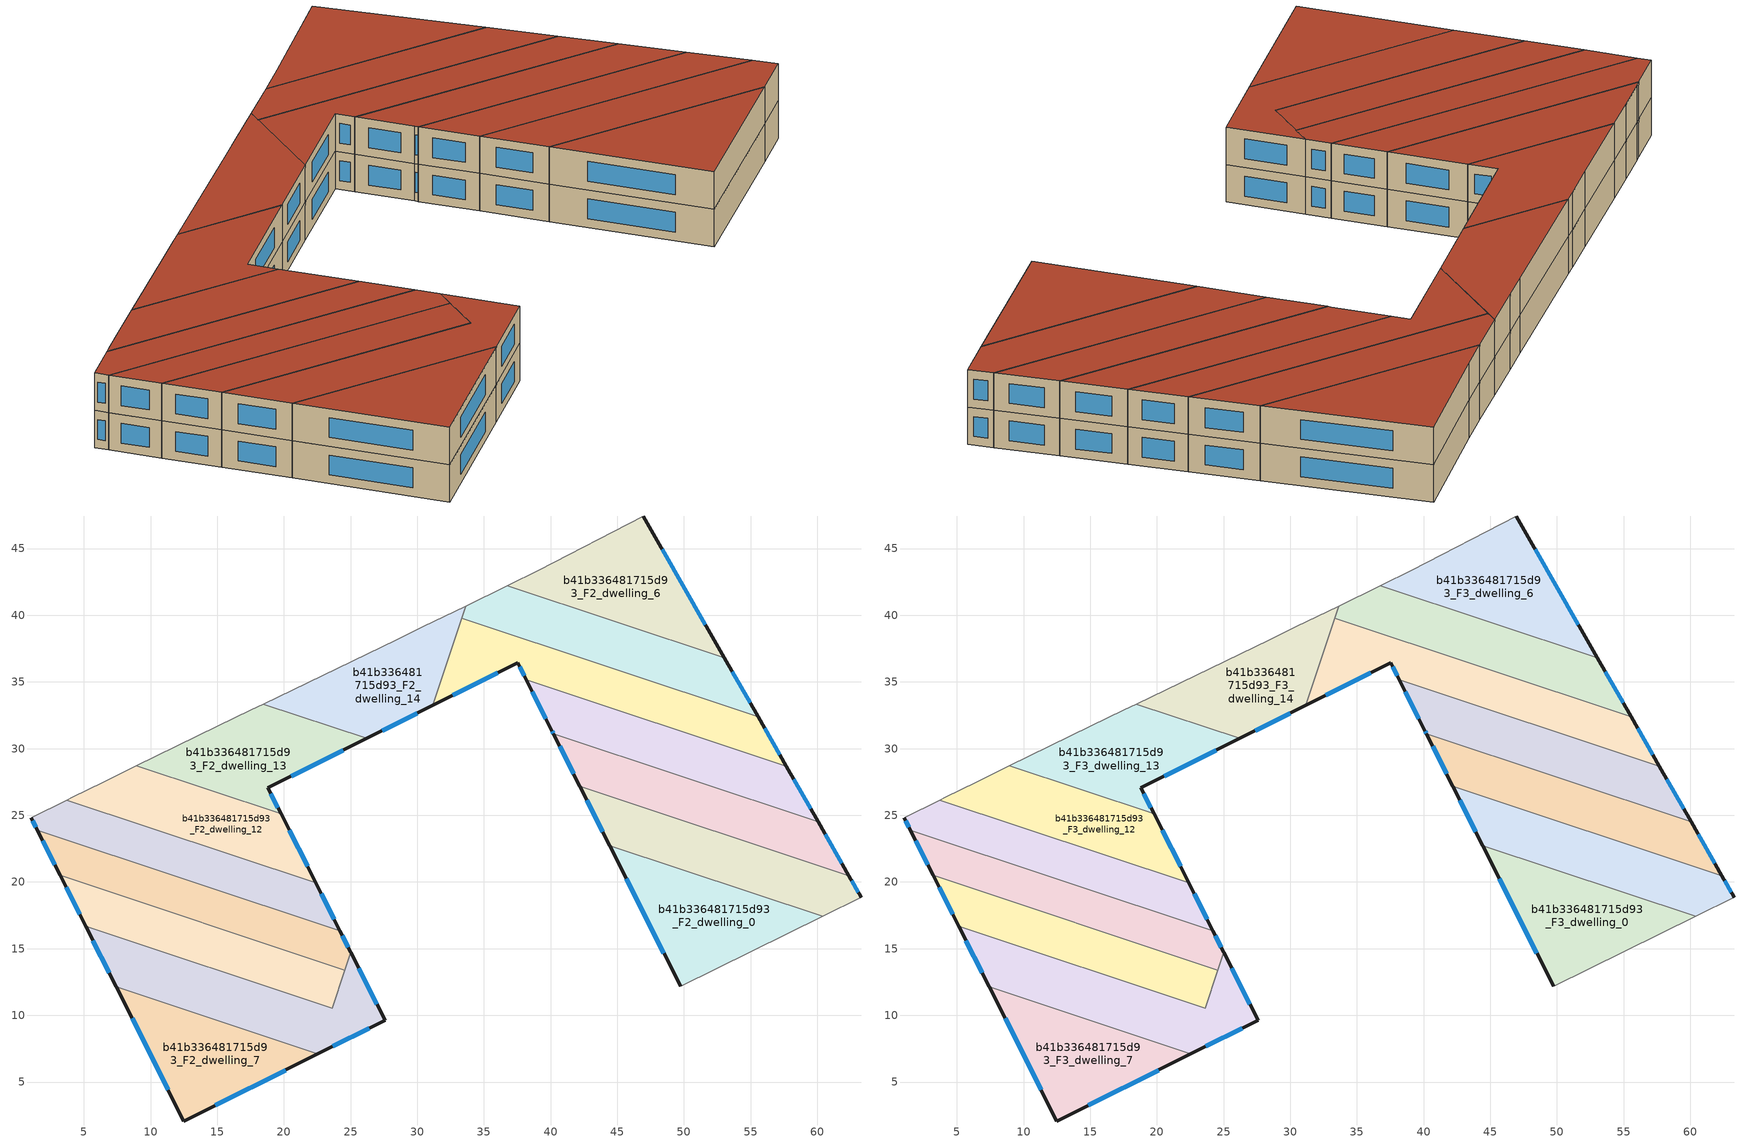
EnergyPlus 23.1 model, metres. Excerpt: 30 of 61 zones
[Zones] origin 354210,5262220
b41b336481715d93_F2_dwelling_0
 floor to b41b336481715d93_F1_dwelling_0 (EU_floor_Construction): 60.39,17.42 49.75,12.18 44.44,22.72 z6
 wall outside (EU_wall_Construction): 44.44,22.72 49.75,12.18 z6:9
 wall adiabatic (EU_wall_Construction): 49.75,12.18 60.39,17.42 z6:9
 wall to b41b336481715d93_F2_dwelling_1 (EU_wall_Construction): 60.39,17.42 44.44,22.72 z6:9
 window (EU_Window_Construction): 45.68,20.25 48.5,14.65 z6.7:8.3
b41b336481715d93_F2_dwelling_1
 floor to b41b336481715d93_F1_dwelling_1 (EU_floor_Construction): 62.37,20.48 63.3,18.86 60.39,17.42 44.44,22.72 42.19,27.18 z6
 wall outside (EU_wall_Construction): 42.19,27.18 44.44,22.72 / 63.3,18.86 62.37,20.48 z6:9
 wall to b41b336481715d93_F2_dwelling_2 (EU_wall_Construction): 62.37,20.48 42.19,27.18 z6:9
 wall adiabatic (EU_wall_Construction): 60.39,17.42 63.3,18.86 z6:9
 window (EU_Window_Construction): 42.72,26.13 43.91,23.77 / 63.08,19.24 62.59,20.1 z6.7:8.3
b41b336481715d93_F2_dwelling_10
 floor to b41b336481715d93_F1_dwelling_10 (EU_floor_Construction): 24.19,16.36 25.02,14.72 24.57,13.4 3.22,20.49 1.51,23.89 z6
 wall outside (EU_wall_Construction): 1.51,23.89 3.22,20.49 / 25.02,14.72 24.19,16.36 z6:9
 wall to b41b336481715d93_F2_dwelling_11 (EU_wall_Construction): 24.19,16.36 1.51,23.89 z6:9
 wall to b41b336481715d93_F2_dwelling_9 (EU_wall_Construction): 3.22,20.49 24.57,13.4 z6:9
 wall to b41b336481715d93_F2_dwelling_8 (EU_wall_Construction): 24.57,13.4 25.02,14.72 z6:9
 window (EU_Window_Construction): 1.91,23.09 2.82,21.29 / 24.82,15.11 24.38,15.98 z6.7:8.3
b41b336481715d93_F2_dwelling_11
 floor to b41b336481715d93_F1_dwelling_11 (EU_floor_Construction): 22.38,19.95 24.19,16.36 1.51,23.89 1.05,24.8 3.72,26.15 z6
 wall outside (EU_wall_Construction): 24.19,16.36 22.38,19.95 / 1.05,24.8 1.51,23.89 z6:9
 wall adiabatic (EU_wall_Construction): 3.72,26.15 1.05,24.8 z6:9
 wall to b41b336481715d93_F2_dwelling_12 (EU_wall_Construction): 22.38,19.95 3.72,26.15 z6:9
 window (EU_Window_Construction): 23.77,17.2 22.81,19.11 / 1.16,24.59 1.4,24.11 z6.7:8.3
b41b336481715d93_F2_dwelling_12
 floor to b41b336481715d93_F1_dwelling_12 (EU_floor_Construction): 19.79,25.1 22.38,19.95 3.72,26.15 4.12,26.35 6.44,27.49 8.94,28.71 z6
 wall outside (EU_wall_Construction): 22.38,19.95 19.79,25.1 z6:9
 wall adiabatic (EU_wall_Construction): 8.94,28.71 6.44,27.49 4.12,26.35 3.72,26.15 z6:9
 wall to b41b336481715d93_F2_dwelling_13 (EU_wall_Construction): 19.79,25.1 8.94,28.71 z6:9
 window (EU_Window_Construction): 21.77,21.16 20.4,23.89 z6.7:8.3
b41b336481715d93_F2_dwelling_13
 floor to b41b336481715d93_F1_dwelling_13 (EU_floor_Construction): 26.2,30.76 18.8,27.06 19.79,25.1 8.94,28.71 15.02,31.66 17.57,32.91 18.46,33.34 z6
 wall outside (EU_wall_Construction): 19.79,25.1 18.8,27.06 26.2,30.76 z6:9
 wall adiabatic (EU_wall_Construction): 18.46,33.34 17.57,32.91 15.02,31.66 8.94,28.71 z6:9
 wall to b41b336481715d93_F2_dwelling_14 (EU_wall_Construction): 26.2,30.76 18.46,33.34 z6:9
 window (EU_Window_Construction): 20.54,27.93 24.46,29.9 / 19.55,25.56 19.03,26.6 z6.7:8.3
b41b336481715d93_F2_dwelling_14
 floor to b41b336481715d93_F1_dwelling_14 (EU_floor_Construction): 33.64,40.69 31.17,33.25 26.2,30.76 18.46,33.34 28.44,38.16 30.41,39.13 z6
 wall outside (EU_wall_Construction): 26.2,30.76 31.17,33.25 z6:9
 wall adiabatic (EU_wall_Construction): 33.64,40.69 30.41,39.13 28.44,38.16 18.46,33.34 z6:9
 wall to b41b336481715d93_F2_dwelling_4 (EU_wall_Construction): 31.17,33.25 33.33,39.77 z6:9
 wall to b41b336481715d93_F2_dwelling_5 (EU_wall_Construction): 33.33,39.77 33.64,40.69 z6:9
 window (EU_Window_Construction): 27.36,31.35 30,32.67 z6.7:8.3
b41b336481715d93_F2_dwelling_2
 floor to b41b336481715d93_F1_dwelling_2 (EU_floor_Construction): 60.07,24.51 62.37,20.48 42.19,27.18 40.22,31.1 z6
 wall outside (EU_wall_Construction): 40.22,31.1 42.19,27.18 / 62.37,20.48 60.07,24.51 z6:9
 wall to b41b336481715d93_F2_dwelling_3 (EU_wall_Construction): 60.07,24.51 40.22,31.1 z6:9
 window (EU_Window_Construction): 40.68,30.18 41.73,28.1 / 61.83,21.42 60.61,23.56 z6.7:8.3
b41b336481715d93_F2_dwelling_3
 floor to b41b336481715d93_F1_dwelling_3 (EU_floor_Construction): 57.67,28.69 60.07,24.51 40.22,31.1 40.09,31.35 38.17,35.17 z6
 wall outside (EU_wall_Construction): 60.07,24.51 57.67,28.69 / 38.17,35.17 40.09,31.35 40.22,31.1 z6:9
 wall to b41b336481715d93_F2_dwelling_4 (EU_wall_Construction): 57.67,28.69 38.17,35.17 z6:9
 window (EU_Window_Construction): 59.5,25.49 58.23,27.71 / 40.12,31.29 40.19,31.16 / 38.62,34.27 39.64,32.25 z6.7:8.3
b41b336481715d93_F2_dwelling_4
 floor to b41b336481715d93_F1_dwelling_4 (EU_floor_Construction): 55.56,32.39 57.67,28.69 38.17,35.17 37.53,36.44 31.17,33.25 33.33,39.77 z6
 wall outside (EU_wall_Construction): 57.67,28.69 55.56,32.39 / 31.17,33.25 37.53,36.44 38.17,35.17 z6:9
 wall to b41b336481715d93_F2_dwelling_5 (EU_wall_Construction): 55.56,32.39 33.33,39.77 z6:9
 window (EU_Window_Construction): 57.18,29.56 56.05,31.52 / 37.68,36.14 38.02,35.46 / 32.66,34 36.03,35.69 z6.7:8.3
b41b336481715d93_F2_dwelling_5
 floor to b41b336481715d93_F1_dwelling_5 (EU_floor_Construction): 53.03,36.8 55.56,32.39 33.33,39.77 33.64,40.69 36.75,42.21 z6
 wall outside (EU_wall_Construction): 55.56,32.39 53.03,36.8 z6:9
 wall adiabatic (EU_wall_Construction): 36.75,42.21 33.64,40.69 z6:9
 wall to b41b336481715d93_F2_dwelling_6 (EU_wall_Construction): 53.03,36.8 36.75,42.21 z6:9
 window (EU_Window_Construction): 54.96,33.42 53.62,35.76 z6.7:8.3
b41b336481715d93_F2_dwelling_6
 floor to b41b336481715d93_F1_dwelling_6 (EU_floor_Construction): 46.93,47.44 53.03,36.8 36.75,42.21 36.84,42.25 39.09,43.39 z6
 wall outside (EU_wall_Construction): 53.03,36.8 46.93,47.44 z6:9
 wall adiabatic (EU_wall_Construction): 46.93,47.44 39.09,43.39 36.84,42.25 36.75,42.21 z6:9
 window (EU_Window_Construction): 51.6,39.3 48.37,44.94 z6.7:8.3
b41b336481715d93_F2_dwelling_7
 floor to b41b336481715d93_F1_dwelling_7 (EU_floor_Construction): 22.49,7.13 22.47,7.07 12.5,2.08 7.43,12.13 z6
 wall outside (EU_wall_Construction): 7.43,12.13 12.5,2.08 22.47,7.07 z6:9
 wall to b41b336481715d93_F2_dwelling_8 (EU_wall_Construction): 22.47,7.07 22.49,7.13 7.43,12.13 z6:9
 window (EU_Window_Construction): 14.84,3.25 20.13,5.9 / 8.62,9.77 11.31,4.44 z6.7:8.3
b41b336481715d93_F2_dwelling_8
 floor to b41b336481715d93_F1_dwelling_8 (EU_floor_Construction): 25.02,14.72 27.58,9.63 22.47,7.07 22.49,7.13 7.43,12.13 5.15,16.67 23.62,10.54 z6
 wall outside (EU_wall_Construction): 5.15,16.67 7.43,12.13 / 22.47,7.07 27.58,9.63 25.02,14.72 z6:9
 wall to b41b336481715d93_F2_dwelling_9 (EU_wall_Construction): 24.57,13.4 23.62,10.54 5.15,16.67 z6:9
 window (EU_Window_Construction): 5.68,15.6 6.9,13.2 / 26.98,10.82 25.62,13.53 / 23.67,7.67 26.38,9.03 z6.7:8.3
b41b336481715d93_F2_dwelling_9
 floor to b41b336481715d93_F1_dwelling_9 (EU_floor_Construction): 24.57,13.4 23.62,10.54 5.15,16.67 3.22,20.49 z6
 wall outside (EU_wall_Construction): 3.22,20.49 5.15,16.67 z6:9
 window (EU_Window_Construction): 3.67,19.59 4.69,17.57 z6.7:8.3
b41b336481715d93_F3_dwelling_0
 floor to b41b336481715d93_F2_dwelling_0 (EU_floor_Construction): 60.39,17.42 49.75,12.18 44.44,22.72 z9
 wall outside (EU_wall_Construction): 44.44,22.72 49.75,12.18 z9:12
 wall adiabatic (EU_wall_Construction): 49.75,12.18 60.39,17.42 z9:12
 wall to b41b336481715d93_F3_dwelling_1 (EU_wall_Construction): 60.39,17.42 44.44,22.72 z9:12
 window (EU_Window_Construction): 45.68,20.25 48.5,14.65 z9.7:11.3
 roof outside (EU_roof_Construction): 60.39,17.42 44.44,22.72 49.75,12.18 z12
b41b336481715d93_F3_dwelling_1
 floor to b41b336481715d93_F2_dwelling_1 (EU_floor_Construction): 62.37,20.48 63.3,18.86 60.39,17.42 44.44,22.72 42.19,27.18 z9
 wall outside (EU_wall_Construction): 42.19,27.18 44.44,22.72 / 63.3,18.86 62.37,20.48 z9:12
 wall to b41b336481715d93_F3_dwelling_2 (EU_wall_Construction): 62.37,20.48 42.19,27.18 z9:12
 wall adiabatic (EU_wall_Construction): 60.39,17.42 63.3,18.86 z9:12
 window (EU_Window_Construction): 42.72,26.13 43.91,23.77 / 63.08,19.24 62.59,20.1 z9.7:11.3
 roof outside (EU_roof_Construction): 63.3,18.86 62.37,20.48 42.19,27.18 44.44,22.72 60.39,17.42 z12
b41b336481715d93_F3_dwelling_10
 floor to b41b336481715d93_F2_dwelling_10 (EU_floor_Construction): 24.19,16.36 25.02,14.72 24.57,13.4 3.22,20.49 1.51,23.89 z9
 wall outside (EU_wall_Construction): 1.51,23.89 3.22,20.49 / 25.02,14.72 24.19,16.36 z9:12
 wall to b41b336481715d93_F3_dwelling_11 (EU_wall_Construction): 24.19,16.36 1.51,23.89 z9:12
 wall to b41b336481715d93_F3_dwelling_9 (EU_wall_Construction): 3.22,20.49 24.57,13.4 z9:12
 wall to b41b336481715d93_F3_dwelling_8 (EU_wall_Construction): 24.57,13.4 25.02,14.72 z9:12
 window (EU_Window_Construction): 1.91,23.09 2.82,21.29 / 24.82,15.11 24.38,15.98 z9.7:11.3
 roof outside (EU_roof_Construction): 24.57,13.4 25.02,14.72 24.19,16.36 1.51,23.89 3.22,20.49 z12
b41b336481715d93_F3_dwelling_11
 floor to b41b336481715d93_F2_dwelling_11 (EU_floor_Construction): 22.38,19.95 24.19,16.36 1.51,23.89 1.05,24.8 3.72,26.15 z9
 wall outside (EU_wall_Construction): 24.19,16.36 22.38,19.95 / 1.05,24.8 1.51,23.89 z9:12
 wall adiabatic (EU_wall_Construction): 3.72,26.15 1.05,24.8 z9:12
 wall to b41b336481715d93_F3_dwelling_12 (EU_wall_Construction): 22.38,19.95 3.72,26.15 z9:12
 window (EU_Window_Construction): 23.77,17.2 22.81,19.11 / 1.16,24.59 1.4,24.11 z9.7:11.3
 roof outside (EU_roof_Construction): 24.19,16.36 22.38,19.95 3.72,26.15 1.05,24.8 1.51,23.89 z12
b41b336481715d93_F3_dwelling_12
 floor to b41b336481715d93_F2_dwelling_12 (EU_floor_Construction): 19.79,25.1 22.38,19.95 3.72,26.15 4.12,26.35 6.44,27.49 8.94,28.71 z9
 wall outside (EU_wall_Construction): 22.38,19.95 19.79,25.1 z9:12
 wall adiabatic (EU_wall_Construction): 8.94,28.71 6.44,27.49 4.12,26.35 3.72,26.15 z9:12
 wall to b41b336481715d93_F3_dwelling_13 (EU_wall_Construction): 19.79,25.1 8.94,28.71 z9:12
 window (EU_Window_Construction): 21.77,21.16 20.4,23.89 z9.7:11.3
 roof outside (EU_roof_Construction): 22.38,19.95 19.79,25.1 8.94,28.71 6.44,27.49 4.12,26.35 3.72,26.15 z12
b41b336481715d93_F3_dwelling_13
 floor to b41b336481715d93_F2_dwelling_13 (EU_floor_Construction): 26.2,30.76 18.8,27.06 19.79,25.1 8.94,28.71 15.02,31.66 17.57,32.91 18.46,33.34 z9
 wall outside (EU_wall_Construction): 19.79,25.1 18.8,27.06 26.2,30.76 z9:12
 wall adiabatic (EU_wall_Construction): 18.46,33.34 17.57,32.91 15.02,31.66 8.94,28.71 z9:12
 wall to b41b336481715d93_F3_dwelling_14 (EU_wall_Construction): 26.2,30.76 18.46,33.34 z9:12
 window (EU_Window_Construction): 20.54,27.93 24.46,29.9 / 19.55,25.56 19.03,26.6 z9.7:11.3
 roof outside (EU_roof_Construction): 26.2,30.76 18.46,33.34 17.57,32.91 15.02,31.66 8.94,28.71 19.79,25.1 18.8,27.06 z12
b41b336481715d93_F3_dwelling_14
 floor to b41b336481715d93_F2_dwelling_14 (EU_floor_Construction): 33.64,40.69 31.17,33.25 26.2,30.76 18.46,33.34 28.44,38.16 30.41,39.13 z9
 wall outside (EU_wall_Construction): 26.2,30.76 31.17,33.25 z9:12
 wall adiabatic (EU_wall_Construction): 33.64,40.69 30.41,39.13 28.44,38.16 18.46,33.34 z9:12
 wall to b41b336481715d93_F3_dwelling_4 (EU_wall_Construction): 31.17,33.25 33.33,39.77 z9:12
 wall to b41b336481715d93_F3_dwelling_5 (EU_wall_Construction): 33.33,39.77 33.64,40.69 z9:12
 window (EU_Window_Construction): 27.36,31.35 30,32.67 z9.7:11.3
 roof outside (EU_roof_Construction): 31.17,33.25 33.64,40.69 30.41,39.13 28.44,38.16 18.46,33.34 26.2,30.76 z12
b41b336481715d93_F3_dwelling_2
 floor to b41b336481715d93_F2_dwelling_2 (EU_floor_Construction): 60.07,24.51 62.37,20.48 42.19,27.18 40.22,31.1 z9
 wall outside (EU_wall_Construction): 40.22,31.1 42.19,27.18 / 62.37,20.48 60.07,24.51 z9:12
 wall to b41b336481715d93_F3_dwelling_3 (EU_wall_Construction): 60.07,24.51 40.22,31.1 z9:12
 window (EU_Window_Construction): 40.68,30.18 41.73,28.1 / 61.83,21.42 60.61,23.56 z9.7:11.3
 roof outside (EU_roof_Construction): 62.37,20.48 60.07,24.51 40.22,31.1 42.19,27.18 z12
b41b336481715d93_F3_dwelling_3
 floor to b41b336481715d93_F2_dwelling_3 (EU_floor_Construction): 57.67,28.69 60.07,24.51 40.22,31.1 40.09,31.35 38.17,35.17 z9
 wall outside (EU_wall_Construction): 60.07,24.51 57.67,28.69 / 38.17,35.17 40.09,31.35 40.22,31.1 z9:12
 wall to b41b336481715d93_F3_dwelling_4 (EU_wall_Construction): 57.67,28.69 38.17,35.17 z9:12
 window (EU_Window_Construction): 59.5,25.49 58.23,27.71 / 40.12,31.29 40.19,31.16 / 38.62,34.27 39.64,32.25 z9.7:11.3
 roof outside (EU_roof_Construction): 60.07,24.51 57.67,28.69 38.17,35.17 40.09,31.35 40.22,31.1 z12
b41b336481715d93_F3_dwelling_4
 floor to b41b336481715d93_F2_dwelling_4 (EU_floor_Construction): 55.56,32.39 57.67,28.69 38.17,35.17 37.53,36.44 31.17,33.25 33.33,39.77 z9
 wall outside (EU_wall_Construction): 57.67,28.69 55.56,32.39 / 31.17,33.25 37.53,36.44 38.17,35.17 z9:12
 wall to b41b336481715d93_F3_dwelling_5 (EU_wall_Construction): 55.56,32.39 33.33,39.77 z9:12
 window (EU_Window_Construction): 57.18,29.56 56.05,31.52 / 37.68,36.14 38.02,35.46 / 32.66,34 36.03,35.69 z9.7:11.3
 roof outside (EU_roof_Construction): 57.67,28.69 55.56,32.39 33.33,39.77 31.17,33.25 37.53,36.44 38.17,35.17 z12
b41b336481715d93_F3_dwelling_5
 floor to b41b336481715d93_F2_dwelling_5 (EU_floor_Construction): 53.03,36.8 55.56,32.39 33.33,39.77 33.64,40.69 36.75,42.21 z9
 wall outside (EU_wall_Construction): 55.56,32.39 53.03,36.8 z9:12
 wall adiabatic (EU_wall_Construction): 36.75,42.21 33.64,40.69 z9:12
 wall to b41b336481715d93_F3_dwelling_6 (EU_wall_Construction): 53.03,36.8 36.75,42.21 z9:12
 window (EU_Window_Construction): 54.96,33.42 53.62,35.76 z9.7:11.3
 roof outside (EU_roof_Construction): 55.56,32.39 53.03,36.8 36.75,42.21 33.64,40.69 33.33,39.77 z12
b41b336481715d93_F3_dwelling_6
 floor to b41b336481715d93_F2_dwelling_6 (EU_floor_Construction): 46.93,47.44 53.03,36.8 36.75,42.21 36.84,42.25 39.09,43.39 z9
 wall outside (EU_wall_Construction): 53.03,36.8 46.93,47.44 z9:12
 wall adiabatic (EU_wall_Construction): 46.93,47.44 39.09,43.39 36.84,42.25 36.75,42.21 z9:12
 window (EU_Window_Construction): 51.6,39.3 48.37,44.94 z9.7:11.3
 roof outside (EU_roof_Construction): 53.03,36.8 46.93,47.44 39.09,43.39 36.84,42.25 36.75,42.21 z12
b41b336481715d93_F3_dwelling_7
 floor to b41b336481715d93_F2_dwelling_7 (EU_floor_Construction): 22.49,7.13 22.47,7.07 12.5,2.08 7.43,12.13 z9
 wall outside (EU_wall_Construction): 7.43,12.13 12.5,2.08 22.47,7.07 z9:12
 wall to b41b336481715d93_F3_dwelling_8 (EU_wall_Construction): 22.47,7.07 22.49,7.13 7.43,12.13 z9:12
 window (EU_Window_Construction): 14.84,3.25 20.13,5.9 / 8.62,9.77 11.31,4.44 z9.7:11.3
 roof outside (EU_roof_Construction): 22.47,7.07 22.49,7.13 7.43,12.13 12.5,2.08 z12
b41b336481715d93_F3_dwelling_8
 floor to b41b336481715d93_F2_dwelling_8 (EU_floor_Construction): 25.02,14.72 27.58,9.63 22.47,7.07 22.49,7.13 7.43,12.13 5.15,16.67 23.62,10.54 z9
 wall outside (EU_wall_Construction): 5.15,16.67 7.43,12.13 / 22.47,7.07 27.58,9.63 25.02,14.72 z9:12
 wall to b41b336481715d93_F3_dwelling_9 (EU_wall_Construction): 24.57,13.4 23.62,10.54 5.15,16.67 z9:12
 window (EU_Window_Construction): 5.68,15.6 6.9,13.2 / 26.98,10.82 25.62,13.53 / 23.67,7.67 26.38,9.03 z9.7:11.3
 roof outside (EU_roof_Construction): 27.58,9.63 25.02,14.72 23.62,10.54 5.15,16.67 7.43,12.13 22.49,7.13 22.47,7.07 z12
b41b336481715d93_F3_dwelling_9
 floor to b41b336481715d93_F2_dwelling_9 (EU_floor_Construction): 24.57,13.4 23.62,10.54 5.15,16.67 3.22,20.49 z9
 wall outside (EU_wall_Construction): 3.22,20.49 5.15,16.67 z9:12
 window (EU_Window_Construction): 3.67,19.59 4.69,17.57 z9.7:11.3
 roof outside (EU_roof_Construction): 23.62,10.54 24.57,13.4 3.22,20.49 5.15,16.67 z12
[Building]
EU S2 Campaign: North Axis=0; Terrain=City; Solar Distribution=FullExterior
[Site:Location]
Budapest.Ferenc.Liszt.Intl.AP: Latitude=47.437; Longitude=19.256; Time Zone=1; Elevation=185
[SizingPeriod:WeatherFileDays]
AnnualSizingPeriod: Begin Month=1; Begin Day of Month=1; End Month=12; End Day of Month=31; Day of Week for Start Day=Monday; Use Weather File Daylight Saving Period=No; Use Weather File Rain and Snow Indicators=No
[MATERIAL]
EU_InternalMass_Material: Roughness=MediumRough; Thickness=0.1; Conductivity=1; Density=1800; Specific Heat=900; Thermal Absorptance=0.9; Solar Absorptance=0.7; Visible Absorptance=0.7
[MATERIAL:NOMASS] Roughness=MediumRough; Thermal Absorptance=0.9; Solar Absorptance=0.7; Visible Absorptance=0.7
Name | Thermal Resistance
EU_wall_NoMass | 0.832559
EU_roof_NoMass | 1.39638
EU_floor_NoMass | 0.872794
[WINDOWMATERIAL:SIMPLEGLAZINGSYSTEM]
EU_Window_SimpleGlazing: UFactor=2.79869; Solar Heat Gain Coefficient=0.75; Visible Transmittance=0.75
[CONSTRUCTION]
EU_wall_Construction: EU_wall_NoMass
EU_roof_Construction: EU_roof_NoMass
EU_floor_Construction: EU_floor_NoMass
EU_Window_Construction: EU_Window_SimpleGlazing
EU_InternalMass_Construction: EU_InternalMass_Material
[ZONE] Type=1; Multiplier=1; Ceiling Height=autocalculate; Floor Area=autocalculate; Part of Total Floor Area=Yes
Name | Volume
b41b336481715d93_F2_dwelling_0; b41b336481715d93_F3_dwelling_0 | 210.137
b41b336481715d93_F2_dwelling_1; b41b336481715d93_F3_dwelling_1 | 210.14
b41b336481715d93_F2_dwelling_10; b41b336481715d93_F3_dwelling_10 | 189.986
b41b336481715d93_F2_dwelling_11; b41b336481715d93_F3_dwelling_11 | 189.987
b41b336481715d93_F2_dwelling_12; b41b336481715d93_F3_dwelling_12 | 190.003
b41b336481715d93_F2_dwelling_13; b41b336481715d93_F3_dwelling_13 | 189.977
b41b336481715d93_F2_dwelling_14; b41b336481715d93_F3_dwelling_14 | 189.974
b41b336481715d93_F2_dwelling_2; b41b336481715d93_F3_dwelling_2 | 196.024
b41b336481715d93_F2_dwelling_3; b41b336481715d93_F3_dwelling_3 | 199.901
b41b336481715d93_F2_dwelling_4; b41b336481715d93_F3_dwelling_4 | 234.462
b41b336481715d93_F2_dwelling_5; b41b336481715d93_F3_dwelling_5 | 210.145
b41b336481715d93_F2_dwelling_6; b41b336481715d93_F3_dwelling_6 | 210.114
b41b336481715d93_F2_dwelling_7; b41b336481715d93_F3_dwelling_7 | 189.992
b41b336481715d93_F2_dwelling_8; b41b336481715d93_F3_dwelling_8 | 238.947
b41b336481715d93_F2_dwelling_9; b41b336481715d93_F3_dwelling_9 | 189.936
[INTERNALMASS] Construction=EU_InternalMass_Construction
Name | Zone or ZoneList | Surface Area
b41b336481715d93_F2_dwelling_0_EU_InternalMass | b41b336481715d93_F2_dwelling_0 | 70.0459
b41b336481715d93_F2_dwelling_1_EU_InternalMass | b41b336481715d93_F2_dwelling_1 | 70.0467
b41b336481715d93_F2_dwelling_2_EU_InternalMass | b41b336481715d93_F2_dwelling_2 | 65.3373
b41b336481715d93_F2_dwelling_3_EU_InternalMass | b41b336481715d93_F2_dwelling_3 | 66.638
b41b336481715d93_F2_dwelling_4_EU_InternalMass | b41b336481715d93_F2_dwelling_4 | 78.155
b41b336481715d93_F2_dwelling_5_EU_InternalMass | b41b336481715d93_F2_dwelling_5 | 70.0484
b41b336481715d93_F2_dwelling_6_EU_InternalMass | b41b336481715d93_F2_dwelling_6 | 70.0379
b41b336481715d93_F2_dwelling_7_EU_InternalMass | b41b336481715d93_F2_dwelling_7 | 63.3308
b41b336481715d93_F2_dwelling_8_EU_InternalMass | b41b336481715d93_F2_dwelling_8 | 79.6493
b41b336481715d93_F2_dwelling_9_EU_InternalMass | b41b336481715d93_F2_dwelling_9 | 63.3121
b41b336481715d93_F2_dwelling_10_EU_InternalMass | b41b336481715d93_F2_dwelling_10 | 63.3287
b41b336481715d93_F2_dwelling_11_EU_InternalMass | b41b336481715d93_F2_dwelling_11 | 63.3291
b41b336481715d93_F2_dwelling_12_EU_InternalMass | b41b336481715d93_F2_dwelling_12 | 63.3341
b41b336481715d93_F2_dwelling_13_EU_InternalMass | b41b336481715d93_F2_dwelling_13 | 63.326
b41b336481715d93_F2_dwelling_14_EU_InternalMass | b41b336481715d93_F2_dwelling_14 | 63.3246
b41b336481715d93_F3_dwelling_0_EU_InternalMass | b41b336481715d93_F3_dwelling_0 | 70.0459
b41b336481715d93_F3_dwelling_1_EU_InternalMass | b41b336481715d93_F3_dwelling_1 | 70.0467
b41b336481715d93_F3_dwelling_2_EU_InternalMass | b41b336481715d93_F3_dwelling_2 | 65.3373
b41b336481715d93_F3_dwelling_3_EU_InternalMass | b41b336481715d93_F3_dwelling_3 | 66.638
b41b336481715d93_F3_dwelling_4_EU_InternalMass | b41b336481715d93_F3_dwelling_4 | 78.155
b41b336481715d93_F3_dwelling_5_EU_InternalMass | b41b336481715d93_F3_dwelling_5 | 70.0484
b41b336481715d93_F3_dwelling_6_EU_InternalMass | b41b336481715d93_F3_dwelling_6 | 70.0379
b41b336481715d93_F3_dwelling_7_EU_InternalMass | b41b336481715d93_F3_dwelling_7 | 63.3308
b41b336481715d93_F3_dwelling_8_EU_InternalMass | b41b336481715d93_F3_dwelling_8 | 79.6493
b41b336481715d93_F3_dwelling_9_EU_InternalMass | b41b336481715d93_F3_dwelling_9 | 63.3121
b41b336481715d93_F3_dwelling_10_EU_InternalMass | b41b336481715d93_F3_dwelling_10 | 63.3287
b41b336481715d93_F3_dwelling_11_EU_InternalMass | b41b336481715d93_F3_dwelling_11 | 63.3291
b41b336481715d93_F3_dwelling_12_EU_InternalMass | b41b336481715d93_F3_dwelling_12 | 63.3341
b41b336481715d93_F3_dwelling_13_EU_InternalMass | b41b336481715d93_F3_dwelling_13 | 63.326
b41b336481715d93_F3_dwelling_14_EU_InternalMass | b41b336481715d93_F3_dwelling_14 | 63.3246
[OTHEREQUIPMENT] Fuel Type=Electricity; Design Level Calculation Method=Watts/Area; Power per Zone Floor Area=1; Fraction Latent=0; Fraction Radiant=0; Fraction Lost=0; Carbon Dioxide Generation Rate=0; EndUse Subcategory=EU_Step8_InternalGains
Name | Zone or ZoneList or Space or SpaceList | Schedule
EU_Step8_InternalGain_b41b336481715d93_F2_dwelling_0_f000 | b41b336481715d93_F2_dwelling_0 | EU_Step8_GainSchedule_b41b336481715d93_F2_dwelling_0_f000
EU_Step8_InternalGain_b41b336481715d93_F2_dwelling_1_f000 | b41b336481715d93_F2_dwelling_1 | EU_Step8_GainSchedule_b41b336481715d93_F2_dwelling_1_f000
EU_Step8_InternalGain_b41b336481715d93_F2_dwelling_2_f000 | b41b336481715d93_F2_dwelling_2 | EU_Step8_GainSchedule_b41b336481715d93_F2_dwelling_2_f000
EU_Step8_InternalGain_b41b336481715d93_F2_dwelling_3_f000 | b41b336481715d93_F2_dwelling_3 | EU_Step8_GainSchedule_b41b336481715d93_F2_dwelling_3_f000
EU_Step8_InternalGain_b41b336481715d93_F2_dwelling_4_f000 | b41b336481715d93_F2_dwelling_4 | EU_Step8_GainSchedule_b41b336481715d93_F2_dwelling_4_f000
EU_Step8_InternalGain_b41b336481715d93_F2_dwelling_5_f000 | b41b336481715d93_F2_dwelling_5 | EU_Step8_GainSchedule_b41b336481715d93_F2_dwelling_5_f000
EU_Step8_InternalGain_b41b336481715d93_F2_dwelling_6_f000 | b41b336481715d93_F2_dwelling_6 | EU_Step8_GainSchedule_b41b336481715d93_F2_dwelling_6_f000
EU_Step8_InternalGain_b41b336481715d93_F2_dwelling_7_f000 | b41b336481715d93_F2_dwelling_7 | EU_Step8_GainSchedule_b41b336481715d93_F2_dwelling_7_f000
EU_Step8_InternalGain_b41b336481715d93_F2_dwelling_8_f000 | b41b336481715d93_F2_dwelling_8 | EU_Step8_GainSchedule_b41b336481715d93_F2_dwelling_8_f000
EU_Step8_InternalGain_b41b336481715d93_F2_dwelling_9_f000 | b41b336481715d93_F2_dwelling_9 | EU_Step8_GainSchedule_b41b336481715d93_F2_dwelling_9_f000
EU_Step8_InternalGain_b41b336481715d93_F2_dwelling_10_f000 | b41b336481715d93_F2_dwelling_10 | EU_Step8_GainSchedule_b41b336481715d93_F2_dwelling_10_f000
EU_Step8_InternalGain_b41b336481715d93_F2_dwelling_11_f000 | b41b336481715d93_F2_dwelling_11 | EU_Step8_GainSchedule_b41b336481715d93_F2_dwelling_11_f000
EU_Step8_InternalGain_b41b336481715d93_F2_dwelling_12_f000 | b41b336481715d93_F2_dwelling_12 | EU_Step8_GainSchedule_b41b336481715d93_F2_dwelling_12_f000
EU_Step8_InternalGain_b41b336481715d93_F2_dwelling_13_f000 | b41b336481715d93_F2_dwelling_13 | EU_Step8_GainSchedule_b41b336481715d93_F2_dwelling_13_f000
EU_Step8_InternalGain_b41b336481715d93_F2_dwelling_14_f000 | b41b336481715d93_F2_dwelling_14 | EU_Step8_GainSchedule_b41b336481715d93_F2_dwelling_14_f000
EU_Step8_InternalGain_b41b336481715d93_F3_dwelling_0_f000 | b41b336481715d93_F3_dwelling_0 | EU_Step8_GainSchedule_b41b336481715d93_F3_dwelling_0_f000
EU_Step8_InternalGain_b41b336481715d93_F3_dwelling_1_f000 | b41b336481715d93_F3_dwelling_1 | EU_Step8_GainSchedule_b41b336481715d93_F3_dwelling_1_f000
EU_Step8_InternalGain_b41b336481715d93_F3_dwelling_2_f000 | b41b336481715d93_F3_dwelling_2 | EU_Step8_GainSchedule_b41b336481715d93_F3_dwelling_2_f000
EU_Step8_InternalGain_b41b336481715d93_F3_dwelling_3_f000 | b41b336481715d93_F3_dwelling_3 | EU_Step8_GainSchedule_b41b336481715d93_F3_dwelling_3_f000
EU_Step8_InternalGain_b41b336481715d93_F3_dwelling_4_f000 | b41b336481715d93_F3_dwelling_4 | EU_Step8_GainSchedule_b41b336481715d93_F3_dwelling_4_f000
EU_Step8_InternalGain_b41b336481715d93_F3_dwelling_5_f000 | b41b336481715d93_F3_dwelling_5 | EU_Step8_GainSchedule_b41b336481715d93_F3_dwelling_5_f000
EU_Step8_InternalGain_b41b336481715d93_F3_dwelling_6_f000 | b41b336481715d93_F3_dwelling_6 | EU_Step8_GainSchedule_b41b336481715d93_F3_dwelling_6_f000
EU_Step8_InternalGain_b41b336481715d93_F3_dwelling_7_f000 | b41b336481715d93_F3_dwelling_7 | EU_Step8_GainSchedule_b41b336481715d93_F3_dwelling_7_f000
EU_Step8_InternalGain_b41b336481715d93_F3_dwelling_8_f000 | b41b336481715d93_F3_dwelling_8 | EU_Step8_GainSchedule_b41b336481715d93_F3_dwelling_8_f000
EU_Step8_InternalGain_b41b336481715d93_F3_dwelling_9_f000 | b41b336481715d93_F3_dwelling_9 | EU_Step8_GainSchedule_b41b336481715d93_F3_dwelling_9_f000
EU_Step8_InternalGain_b41b336481715d93_F3_dwelling_10_f000 | b41b336481715d93_F3_dwelling_10 | EU_Step8_GainSchedule_b41b336481715d93_F3_dwelling_10_f000
EU_Step8_InternalGain_b41b336481715d93_F3_dwelling_11_f000 | b41b336481715d93_F3_dwelling_11 | EU_Step8_GainSchedule_b41b336481715d93_F3_dwelling_11_f000
EU_Step8_InternalGain_b41b336481715d93_F3_dwelling_12_f000 | b41b336481715d93_F3_dwelling_12 | EU_Step8_GainSchedule_b41b336481715d93_F3_dwelling_12_f000
EU_Step8_InternalGain_b41b336481715d93_F3_dwelling_13_f000 | b41b336481715d93_F3_dwelling_13 | EU_Step8_GainSchedule_b41b336481715d93_F3_dwelling_13_f000
EU_Step8_InternalGain_b41b336481715d93_F3_dwelling_14_f000 | b41b336481715d93_F3_dwelling_14 | EU_Step8_GainSchedule_b41b336481715d93_F3_dwelling_14_f000
[ZONEVENTILATION:DESIGNFLOWRATE] Schedule=EU_AlwaysOn; Design Flow Rate Calculation Method=AirChanges/Hour; Air Changes per Hour=0.475469; Ventilation Type=Natural; Fan Pressure Rise=0; Fan Total Efficiency=1; Constant Term Coefficient=1; Temperature Term Coefficient=0; Velocity Term Coefficient=0; Velocity Squared Term Coefficient=0; Minimum Indoor Temperature=-100; Maximum Indoor Temperature=100; Delta Temperature=-100; Minimum Outdoor Temperature=-100; Maximum Outdoor Temperature=100; Maximum Wind Speed=40
Name | Zone or ZoneList or Space or SpaceList
EU_ConstantAir_b41b336481715d93_F2_dwelling_0 | b41b336481715d93_F2_dwelling_0
EU_ConstantAir_b41b336481715d93_F2_dwelling_1 | b41b336481715d93_F2_dwelling_1
EU_ConstantAir_b41b336481715d93_F2_dwelling_2 | b41b336481715d93_F2_dwelling_2
EU_ConstantAir_b41b336481715d93_F2_dwelling_3 | b41b336481715d93_F2_dwelling_3
EU_ConstantAir_b41b336481715d93_F2_dwelling_4 | b41b336481715d93_F2_dwelling_4
EU_ConstantAir_b41b336481715d93_F2_dwelling_5 | b41b336481715d93_F2_dwelling_5
EU_ConstantAir_b41b336481715d93_F2_dwelling_6 | b41b336481715d93_F2_dwelling_6
EU_ConstantAir_b41b336481715d93_F2_dwelling_7 | b41b336481715d93_F2_dwelling_7
EU_ConstantAir_b41b336481715d93_F2_dwelling_8 | b41b336481715d93_F2_dwelling_8
EU_ConstantAir_b41b336481715d93_F2_dwelling_9 | b41b336481715d93_F2_dwelling_9
EU_ConstantAir_b41b336481715d93_F2_dwelling_10 | b41b336481715d93_F2_dwelling_10
EU_ConstantAir_b41b336481715d93_F2_dwelling_11 | b41b336481715d93_F2_dwelling_11
EU_ConstantAir_b41b336481715d93_F2_dwelling_12 | b41b336481715d93_F2_dwelling_12
EU_ConstantAir_b41b336481715d93_F2_dwelling_13 | b41b336481715d93_F2_dwelling_13
EU_ConstantAir_b41b336481715d93_F2_dwelling_14 | b41b336481715d93_F2_dwelling_14
EU_ConstantAir_b41b336481715d93_F3_dwelling_0 | b41b336481715d93_F3_dwelling_0
EU_ConstantAir_b41b336481715d93_F3_dwelling_1 | b41b336481715d93_F3_dwelling_1
EU_ConstantAir_b41b336481715d93_F3_dwelling_2 | b41b336481715d93_F3_dwelling_2
EU_ConstantAir_b41b336481715d93_F3_dwelling_3 | b41b336481715d93_F3_dwelling_3
EU_ConstantAir_b41b336481715d93_F3_dwelling_4 | b41b336481715d93_F3_dwelling_4
EU_ConstantAir_b41b336481715d93_F3_dwelling_5 | b41b336481715d93_F3_dwelling_5
EU_ConstantAir_b41b336481715d93_F3_dwelling_6 | b41b336481715d93_F3_dwelling_6
EU_ConstantAir_b41b336481715d93_F3_dwelling_7 | b41b336481715d93_F3_dwelling_7
EU_ConstantAir_b41b336481715d93_F3_dwelling_8 | b41b336481715d93_F3_dwelling_8
EU_ConstantAir_b41b336481715d93_F3_dwelling_9 | b41b336481715d93_F3_dwelling_9
EU_ConstantAir_b41b336481715d93_F3_dwelling_10 | b41b336481715d93_F3_dwelling_10
EU_ConstantAir_b41b336481715d93_F3_dwelling_11 | b41b336481715d93_F3_dwelling_11
EU_ConstantAir_b41b336481715d93_F3_dwelling_12 | b41b336481715d93_F3_dwelling_12
EU_ConstantAir_b41b336481715d93_F3_dwelling_13 | b41b336481715d93_F3_dwelling_13
EU_ConstantAir_b41b336481715d93_F3_dwelling_14 | b41b336481715d93_F3_dwelling_14
[HVACTEMPLATE:THERMOSTAT] Constant Heating Setpoint=20; Constant Cooling Setpoint=50
EU_HeatOnly_b41b336481715d93_F0_dwelling_0; EU_HeatOnly_b41b336481715d93_F0_dwelling_1; EU_HeatOnly_b41b336481715d93_F0_dwelling_2; EU_HeatOnly_b41b336481715d93_F0_dwelling_3; EU_HeatOnly_b41b336481715d93_F0_dwelling_4; EU_HeatOnly_b41b336481715d93_F0_dwelling_5; EU_HeatOnly_b41b336481715d93_F0_dwelling_6; EU_HeatOnly_b41b336481715d93_F0_dwelling_7; EU_HeatOnly_b41b336481715d93_F0_dwelling_8; EU_HeatOnly_b41b336481715d93_F0_dwelling_9; EU_HeatOnly_b41b336481715d93_F0_dwelling_10; EU_HeatOnly_b41b336481715d93_F0_dwelling_11; EU_HeatOnly_b41b336481715d93_F0_dwelling_12; EU_HeatOnly_b41b336481715d93_F0_dwelling_13; EU_HeatOnly_b41b336481715d93_F0_dwelling_14; EU_HeatOnly_b41b336481715d93_F0_dwelling_15; EU_HeatOnly_b41b336481715d93_F1_dwelling_0; EU_HeatOnly_b41b336481715d93_F1_dwelling_1; EU_HeatOnly_b41b336481715d93_F1_dwelling_2; EU_HeatOnly_b41b336481715d93_F1_dwelling_3; EU_HeatOnly_b41b336481715d93_F1_dwelling_4; EU_HeatOnly_b41b336481715d93_F1_dwelling_5; EU_HeatOnly_b41b336481715d93_F1_dwelling_6; EU_HeatOnly_b41b336481715d93_F1_dwelling_7; EU_HeatOnly_b41b336481715d93_F1_dwelling_8; EU_HeatOnly_b41b336481715d93_F1_dwelling_9; EU_HeatOnly_b41b336481715d93_F1_dwelling_10; EU_HeatOnly_b41b336481715d93_F1_dwelling_11; EU_HeatOnly_b41b336481715d93_F1_dwelling_12; EU_HeatOnly_b41b336481715d93_F1_dwelling_13; EU_HeatOnly_b41b336481715d93_F1_dwelling_14; EU_HeatOnly_b41b336481715d93_F2_dwelling_0; EU_HeatOnly_b41b336481715d93_F2_dwelling_1; EU_HeatOnly_b41b336481715d93_F2_dwelling_2; EU_HeatOnly_b41b336481715d93_F2_dwelling_3; EU_HeatOnly_b41b336481715d93_F2_dwelling_4; EU_HeatOnly_b41b336481715d93_F2_dwelling_5; EU_HeatOnly_b41b336481715d93_F2_dwelling_6; EU_HeatOnly_b41b336481715d93_F2_dwelling_7; EU_HeatOnly_b41b336481715d93_F2_dwelling_8; EU_HeatOnly_b41b336481715d93_F2_dwelling_9; EU_HeatOnly_b41b336481715d93_F2_dwelling_10; EU_HeatOnly_b41b336481715d93_F2_dwelling_11; EU_HeatOnly_b41b336481715d93_F2_dwelling_12; EU_HeatOnly_b41b336481715d93_F2_dwelling_13; EU_HeatOnly_b41b336481715d93_F2_dwelling_14; EU_HeatOnly_b41b336481715d93_F3_dwelling_0; EU_HeatOnly_b41b336481715d93_F3_dwelling_1; EU_HeatOnly_b41b336481715d93_F3_dwelling_2; EU_HeatOnly_b41b336481715d93_F3_dwelling_3; EU_HeatOnly_b41b336481715d93_F3_dwelling_4; EU_HeatOnly_b41b336481715d93_F3_dwelling_5; EU_HeatOnly_b41b336481715d93_F3_dwelling_6; EU_HeatOnly_b41b336481715d93_F3_dwelling_7; EU_HeatOnly_b41b336481715d93_F3_dwelling_8; EU_HeatOnly_b41b336481715d93_F3_dwelling_9; EU_HeatOnly_b41b336481715d93_F3_dwelling_10; EU_HeatOnly_b41b336481715d93_F3_dwelling_11; EU_HeatOnly_b41b336481715d93_F3_dwelling_12; EU_HeatOnly_b41b336481715d93_F3_dwelling_13; EU_HeatOnly_b41b336481715d93_F3_dwelling_14
[HVACTEMPLATE:ZONE:IDEALLOADSAIRSYSTEM] System Availability Schedule=EU_AlwaysOn; Maximum Heating Supply Air Temperature=50; Minimum Cooling Supply Air Temperature=13; Maximum Heating Supply Air Humidity Ratio=0.0156; Minimum Cooling Supply Air Humidity Ratio=0.0077; Heating Limit=NoLimit; Cooling Limit=NoLimit; Heating Availability Schedule=EU_AlwaysOn; Cooling Availability Schedule=EU_CoolingOff; Dehumidification Control Type=ConstantSensibleHeatRatio; Cooling Sensible Heat Ratio=0.7; Dehumidification Setpoint=60; Humidification Control Type=None; Humidification Setpoint=30; Outdoor Air Method=None; Outdoor Air Flow Rate per Person=0.00944; Outdoor Air Flow Rate per Zone Floor Area=0; Outdoor Air Flow Rate per Zone=0; Demand Controlled Ventilation Type=None; Outdoor Air Economizer Type=NoEconomizer; Heat Recovery Type=None; Sensible Heat Recovery Effectiveness=0.7; Latent Heat Recovery Effectiveness=0.65
Name | Template Thermostat
b41b336481715d93_F2_dwelling_0 | EU_HeatOnly_b41b336481715d93_F2_dwelling_0
b41b336481715d93_F2_dwelling_1 | EU_HeatOnly_b41b336481715d93_F2_dwelling_1
b41b336481715d93_F2_dwelling_2 | EU_HeatOnly_b41b336481715d93_F2_dwelling_2
b41b336481715d93_F2_dwelling_3 | EU_HeatOnly_b41b336481715d93_F2_dwelling_3
b41b336481715d93_F2_dwelling_4 | EU_HeatOnly_b41b336481715d93_F2_dwelling_4
b41b336481715d93_F2_dwelling_5 | EU_HeatOnly_b41b336481715d93_F2_dwelling_5
b41b336481715d93_F2_dwelling_6 | EU_HeatOnly_b41b336481715d93_F2_dwelling_6
b41b336481715d93_F2_dwelling_7 | EU_HeatOnly_b41b336481715d93_F2_dwelling_7
b41b336481715d93_F2_dwelling_8 | EU_HeatOnly_b41b336481715d93_F2_dwelling_8
b41b336481715d93_F2_dwelling_9 | EU_HeatOnly_b41b336481715d93_F2_dwelling_9
b41b336481715d93_F2_dwelling_10 | EU_HeatOnly_b41b336481715d93_F2_dwelling_10
b41b336481715d93_F2_dwelling_11 | EU_HeatOnly_b41b336481715d93_F2_dwelling_11
b41b336481715d93_F2_dwelling_12 | EU_HeatOnly_b41b336481715d93_F2_dwelling_12
b41b336481715d93_F2_dwelling_13 | EU_HeatOnly_b41b336481715d93_F2_dwelling_13
b41b336481715d93_F2_dwelling_14 | EU_HeatOnly_b41b336481715d93_F2_dwelling_14
b41b336481715d93_F3_dwelling_0 | EU_HeatOnly_b41b336481715d93_F3_dwelling_0
b41b336481715d93_F3_dwelling_1 | EU_HeatOnly_b41b336481715d93_F3_dwelling_1
b41b336481715d93_F3_dwelling_2 | EU_HeatOnly_b41b336481715d93_F3_dwelling_2
b41b336481715d93_F3_dwelling_3 | EU_HeatOnly_b41b336481715d93_F3_dwelling_3
b41b336481715d93_F3_dwelling_4 | EU_HeatOnly_b41b336481715d93_F3_dwelling_4
b41b336481715d93_F3_dwelling_5 | EU_HeatOnly_b41b336481715d93_F3_dwelling_5
b41b336481715d93_F3_dwelling_6 | EU_HeatOnly_b41b336481715d93_F3_dwelling_6
b41b336481715d93_F3_dwelling_7 | EU_HeatOnly_b41b336481715d93_F3_dwelling_7
b41b336481715d93_F3_dwelling_8 | EU_HeatOnly_b41b336481715d93_F3_dwelling_8
b41b336481715d93_F3_dwelling_9 | EU_HeatOnly_b41b336481715d93_F3_dwelling_9
b41b336481715d93_F3_dwelling_10 | EU_HeatOnly_b41b336481715d93_F3_dwelling_10
b41b336481715d93_F3_dwelling_11 | EU_HeatOnly_b41b336481715d93_F3_dwelling_11
b41b336481715d93_F3_dwelling_12 | EU_HeatOnly_b41b336481715d93_F3_dwelling_12
b41b336481715d93_F3_dwelling_13 | EU_HeatOnly_b41b336481715d93_F3_dwelling_13
b41b336481715d93_F3_dwelling_14 | EU_HeatOnly_b41b336481715d93_F3_dwelling_14
[SIZING:ZONE] Zone Cooling Design Supply Air Temperature Input Method=SupplyAirTemperature; Zone Cooling Design Supply Air Temperature=13; Zone Heating Design Supply Air Temperature Input Method=SupplyAirTemperature; Zone Heating Design Supply Air Temperature=50; Zone Cooling Design Supply Air Humidity Ratio=0.008; Zone Heating Design Supply Air Humidity Ratio=0.008; Cooling Design Air Flow Method=DesignDay; Cooling Design Air Flow Rate=0; Cooling Minimum Air Flow per Zone Floor Area=0.000762; Cooling Minimum Air Flow=0; Cooling Minimum Air Flow Fraction=0.2; Heating Design Air Flow Method=DesignDay; Heating Design Air Flow Rate=0; Heating Maximum Air Flow per Zone Floor Area=0.002032; Heating Maximum Air Flow=0.141576; Heating Maximum Air Flow Fraction=0.3; Account for Dedicated Outdoor Air System=No; Dedicated Outdoor Air System Control Strategy=NeutralSupplyAir; Dedicated Outdoor Air Low Setpoint Temperature for Design=autosize; Dedicated Outdoor Air High Setpoint Temperature for Design=autosize; Zone Load Sizing Method=Sensible Load Only No Latent Load; Zone Latent Cooling Design Supply Air Humidity Ratio Input Method=HumidityRatioDifference; Zone Cooling Design Supply Air Humidity Ratio Difference=0.005; Zone Latent Heating Design Supply Air Humidity Ratio Input Method=HumidityRatioDifference; Zone Humidification Design Supply Air Humidity Ratio Difference=0.005
b41b336481715d93_F2_dwelling_0; b41b336481715d93_F2_dwelling_1; b41b336481715d93_F2_dwelling_2; b41b336481715d93_F2_dwelling_3; b41b336481715d93_F2_dwelling_4; b41b336481715d93_F2_dwelling_5; b41b336481715d93_F2_dwelling_6; b41b336481715d93_F2_dwelling_7; b41b336481715d93_F2_dwelling_8; b41b336481715d93_F2_dwelling_9; b41b336481715d93_F2_dwelling_10; b41b336481715d93_F2_dwelling_11; b41b336481715d93_F2_dwelling_12; b41b336481715d93_F2_dwelling_13; b41b336481715d93_F2_dwelling_14; b41b336481715d93_F3_dwelling_0; b41b336481715d93_F3_dwelling_1; b41b336481715d93_F3_dwelling_2; b41b336481715d93_F3_dwelling_3; b41b336481715d93_F3_dwelling_4; b41b336481715d93_F3_dwelling_5; b41b336481715d93_F3_dwelling_6; b41b336481715d93_F3_dwelling_7; b41b336481715d93_F3_dwelling_8; b41b336481715d93_F3_dwelling_9; b41b336481715d93_F3_dwelling_10; b41b336481715d93_F3_dwelling_11; b41b336481715d93_F3_dwelling_12; b41b336481715d93_F3_dwelling_13; b41b336481715d93_F3_dwelling_14
[SCHEDULE:CONSTANT]
Name | Hourly Value
EU_AlwaysOn | 1
EU_CoolingOff | 0
[SCHEDULE:FILE] Column Number=1; Rows to Skip at Top=0; Number of Hours of Data=8760; Column Separator=Comma; Interpolate to Timestep=No; Minutes per Item=60; Adjust Schedule for Daylight Savings=Yes
Name | File
EU_Step8_GainSchedule_b41b336481715d93_F2_dwelling_0_f000 | ../../schedules/b41b336481715d93/b41b336481715d93_F2_dwelling_0_f000_gain.csv
EU_Step8_GainSchedule_b41b336481715d93_F2_dwelling_1_f000 | ../../schedules/b41b336481715d93/b41b336481715d93_F2_dwelling_1_f000_gain.csv
EU_Step8_GainSchedule_b41b336481715d93_F2_dwelling_2_f000 | ../../schedules/b41b336481715d93/b41b336481715d93_F2_dwelling_2_f000_gain.csv
EU_Step8_GainSchedule_b41b336481715d93_F2_dwelling_3_f000 | ../../schedules/b41b336481715d93/b41b336481715d93_F2_dwelling_3_f000_gain.csv
EU_Step8_GainSchedule_b41b336481715d93_F2_dwelling_4_f000 | ../../schedules/b41b336481715d93/b41b336481715d93_F2_dwelling_4_f000_gain.csv
EU_Step8_GainSchedule_b41b336481715d93_F2_dwelling_5_f000 | ../../schedules/b41b336481715d93/b41b336481715d93_F2_dwelling_5_f000_gain.csv
EU_Step8_GainSchedule_b41b336481715d93_F2_dwelling_6_f000 | ../../schedules/b41b336481715d93/b41b336481715d93_F2_dwelling_6_f000_gain.csv
EU_Step8_GainSchedule_b41b336481715d93_F2_dwelling_7_f000 | ../../schedules/b41b336481715d93/b41b336481715d93_F2_dwelling_7_f000_gain.csv
EU_Step8_GainSchedule_b41b336481715d93_F2_dwelling_8_f000 | ../../schedules/b41b336481715d93/b41b336481715d93_F2_dwelling_8_f000_gain.csv
EU_Step8_GainSchedule_b41b336481715d93_F2_dwelling_9_f000 | ../../schedules/b41b336481715d93/b41b336481715d93_F2_dwelling_9_f000_gain.csv
EU_Step8_GainSchedule_b41b336481715d93_F2_dwelling_10_f000 | ../../schedules/b41b336481715d93/b41b336481715d93_F2_dwelling_10_f000_gain.csv
EU_Step8_GainSchedule_b41b336481715d93_F2_dwelling_11_f000 | ../../schedules/b41b336481715d93/b41b336481715d93_F2_dwelling_11_f000_gain.csv
EU_Step8_GainSchedule_b41b336481715d93_F2_dwelling_12_f000 | ../../schedules/b41b336481715d93/b41b336481715d93_F2_dwelling_12_f000_gain.csv
EU_Step8_GainSchedule_b41b336481715d93_F2_dwelling_13_f000 | ../../schedules/b41b336481715d93/b41b336481715d93_F2_dwelling_13_f000_gain.csv
EU_Step8_GainSchedule_b41b336481715d93_F2_dwelling_14_f000 | ../../schedules/b41b336481715d93/b41b336481715d93_F2_dwelling_14_f000_gain.csv
EU_Step8_GainSchedule_b41b336481715d93_F3_dwelling_0_f000 | ../../schedules/b41b336481715d93/b41b336481715d93_F3_dwelling_0_f000_gain.csv
EU_Step8_GainSchedule_b41b336481715d93_F3_dwelling_1_f000 | ../../schedules/b41b336481715d93/b41b336481715d93_F3_dwelling_1_f000_gain.csv
EU_Step8_GainSchedule_b41b336481715d93_F3_dwelling_2_f000 | ../../schedules/b41b336481715d93/b41b336481715d93_F3_dwelling_2_f000_gain.csv
EU_Step8_GainSchedule_b41b336481715d93_F3_dwelling_3_f000 | ../../schedules/b41b336481715d93/b41b336481715d93_F3_dwelling_3_f000_gain.csv
EU_Step8_GainSchedule_b41b336481715d93_F3_dwelling_4_f000 | ../../schedules/b41b336481715d93/b41b336481715d93_F3_dwelling_4_f000_gain.csv
EU_Step8_GainSchedule_b41b336481715d93_F3_dwelling_5_f000 | ../../schedules/b41b336481715d93/b41b336481715d93_F3_dwelling_5_f000_gain.csv
EU_Step8_GainSchedule_b41b336481715d93_F3_dwelling_6_f000 | ../../schedules/b41b336481715d93/b41b336481715d93_F3_dwelling_6_f000_gain.csv
EU_Step8_GainSchedule_b41b336481715d93_F3_dwelling_7_f000 | ../../schedules/b41b336481715d93/b41b336481715d93_F3_dwelling_7_f000_gain.csv
EU_Step8_GainSchedule_b41b336481715d93_F3_dwelling_8_f000 | ../../schedules/b41b336481715d93/b41b336481715d93_F3_dwelling_8_f000_gain.csv
EU_Step8_GainSchedule_b41b336481715d93_F3_dwelling_9_f000 | ../../schedules/b41b336481715d93/b41b336481715d93_F3_dwelling_9_f000_gain.csv
EU_Step8_GainSchedule_b41b336481715d93_F3_dwelling_10_f000 | ../../schedules/b41b336481715d93/b41b336481715d93_F3_dwelling_10_f000_gain.csv
EU_Step8_GainSchedule_b41b336481715d93_F3_dwelling_11_f000 | ../../schedules/b41b336481715d93/b41b336481715d93_F3_dwelling_11_f000_gain.csv
EU_Step8_GainSchedule_b41b336481715d93_F3_dwelling_12_f000 | ../../schedules/b41b336481715d93/b41b336481715d93_F3_dwelling_12_f000_gain.csv
EU_Step8_GainSchedule_b41b336481715d93_F3_dwelling_13_f000 | ../../schedules/b41b336481715d93/b41b336481715d93_F3_dwelling_13_f000_gain.csv
EU_Step8_GainSchedule_b41b336481715d93_F3_dwelling_14_f000 | ../../schedules/b41b336481715d93/b41b336481715d93_F3_dwelling_14_f000_gain.csv
